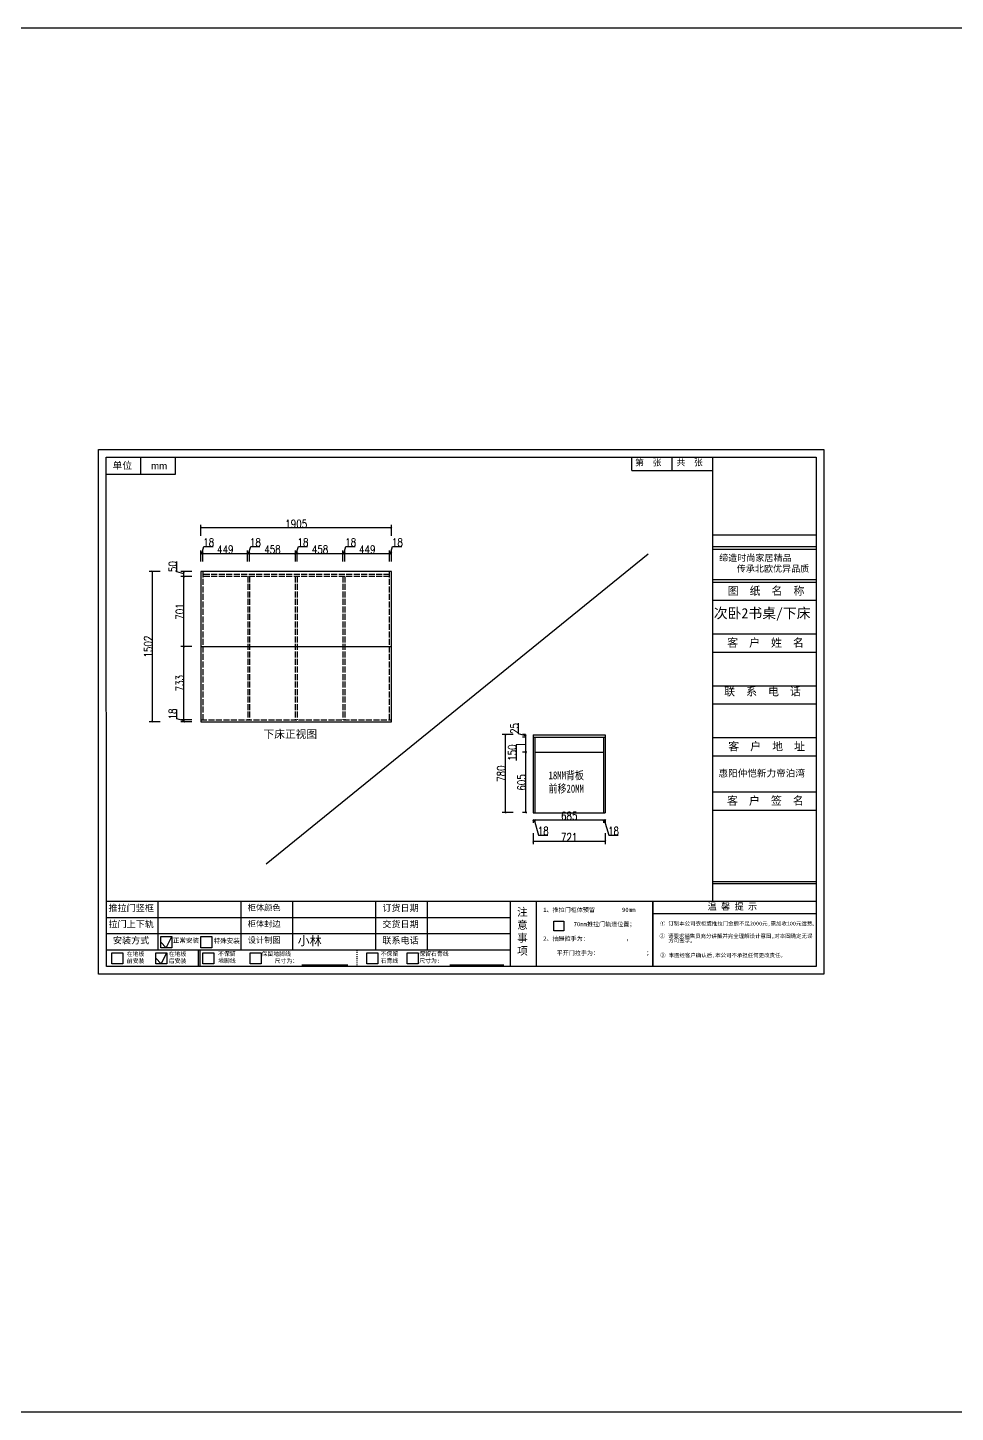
# Model space of a CAD drawing. Header units: millimetres. Extents: x 3255186 to 3429179, y -984851 to -941485.
# Drawn here: x 3407422 to 3416699, y -984851 to -971010 of the extents above; entities that cross this region are included whole.
import ezdxf

# ---------------------------------------------------------------- set-up
doc = ezdxf.new("R2010")
doc.units = ezdxf.units.MM
doc.header["$PDMODE"] = 35
doc.linetypes.add('ACAD_ISO02W100', pattern=[15, 12, -3])
doc.linetypes.add('ACAD_ISO03W100', pattern=[30, 12, -18])
doc.layers.add('块', color=7, linetype='Continuous', lineweight=30)
doc.styles.add('CHINESE', font='', dxfattribs={"width": 0.8})
doc.styles.add('DIM_FONT', font='SIMPLEX.shx', dxfattribs={"width": 0.8})
doc.styles.add('ROMANS', font='romans')
doc.styles.get("Standard").update_dxf_attribs({"font": 'acaderef.shx', "bigfont": 'bigfont.shx'})
doc.styles.add('新宋体', font='', dxfattribs={"height": 80})
doc.styles.add('标注用字体', font='', dxfattribs={"height": 70})
doc.styles.get('CHINESE').set_extended_font_data('PMingLiU')
doc.styles.get('新宋体').set_extended_font_data('NSimSun')
doc.styles.get('标注用字体').set_extended_font_data('FangSong_GB2312')
doc.dimstyles.new('ISO-25', dxfattribs={"dimtxt": 80, "dimasz": 20, "dimexe": 30, "dimexo": 80, "dimtad": 1, "dimdec": 0, "dimtxsty": 'DIM_FONT', "dimblk": 'ARCHTICK', "dimcen": 2.5, "dimadec": 0, "dimazin": 0, "dimtfac": 1, "dimtdec": 0, "dimtmove": 1, "dimatfit": 3, "dimfxl": 80, "dimfxlon": 1, "dimarcsym": 0})
doc.dimstyles.get("Standard").update_dxf_attribs({"dimscale": 100, "dimtxt": 3, "dimasz": 2, "dimexe": 1, "dimexo": 0, "dimgap": 1, "dimtad": 1, "dimdec": 0, "dimdsep": 46, "dimtxsty": 'CHINESE', "dimblk1": 'OBLIQUE', "dimblk2": 'OBLIQUE', "dimsah": 1, "dimcen": 0, "dimdle": 1, "dimclrd": 256, "dimclre": 256, "dimclrt": 256, "dimadec": 0, "dimazin": 0, "dimtfac": 1, "dimtdec": 0, "dimtix": 1, "dimtmove": 2, "dimatfit": 3, "dimldrblk": 'OBLIQUE', "dimfxl": 1, "dimtolj": 1, "dimtzin": 0, "dimarcsym": 0})

# ---------------------------------------------------------------- blocks, each defined once
blk = doc.blocks.new('_ArchTick')
at = {"color": 0, "linetype": 'ByBlock', "const_width": 0.15}
blk.add_lwpolyline([(-0.5, -0.5), (0.5, 0.5)], dxfattribs=at)
blk = doc.blocks.new('*D891')
at = {"color": 0, "lineweight": -2, "ltscale": 5}
for p, q in [((3408913, -977918), (3408913, -977825)), ((3408984, -977939), (3408913, -977918)), ((3409064, -977930), (3408954, -977930)), ((3409064, -977948), (3408954, -977948)), ((3408984, -977948), (3408984, -977930))]:
    blk.add_line(p, q, dxfattribs=at)
at = {"layer": 'Defpoints', "color": 0, "ltscale": 5}
for p in [(3408984, -977930), (3409381, -977930), (3409381, -977948)]:
    blk.add_point(p, dxfattribs=at)
at = {"color": 0, "lineweight": -2, "ltscale": 5, "xscale": 20, "yscale": 20, "zscale": 20}
for p, rotation in [((3408984, -977930), 90), ((3408984, -977948), 270)]:
    blk.add_blockref('_ArchTick', p, dxfattribs=dict(at, rotation=rotation))
at = {"color": 0, "ltscale": 5, "insert": (3408872, -977871), "char_height": 80, "attachment_point": 5, "rotation": 90, "style": 'DIM_FONT'}
blk.add_mtext('18', dxfattribs=at)
blk = doc.blocks.new('*D892')
at = {"color": 0, "lineweight": -2, "ltscale": 5}
for p, q in [((3409064, -977197), (3408954, -977197)), ((3408984, -977930), (3408984, -977197)), ((3409064, -977930), (3408954, -977930))]:
    blk.add_line(p, q, dxfattribs=at)
at = {"layer": 'Defpoints', "color": 0, "ltscale": 5}
for p in [(3408984, -977197), (3409173, -977197), (3409381, -977930)]:
    blk.add_point(p, dxfattribs=at)
at = {"color": 0, "lineweight": -2, "ltscale": 5, "xscale": 20, "yscale": 20, "zscale": 20}
for p, rotation in [((3408984, -977197), 90), ((3408984, -977930), 270)]:
    blk.add_blockref('_ArchTick', p, dxfattribs=dict(at, rotation=rotation))
at = {"color": 0, "ltscale": 5, "insert": (3408943, -977563), "char_height": 80, "attachment_point": 5, "rotation": 90, "style": 'DIM_FONT'}
blk.add_mtext('733', dxfattribs=at)
blk = doc.blocks.new('*D893')
at = {"color": 0, "lineweight": -2, "ltscale": 5}
for p, q in [((3409064, -976496), (3408954, -976496)), ((3408984, -977197), (3408984, -976496)), ((3409064, -977197), (3408954, -977197))]:
    blk.add_line(p, q, dxfattribs=at)
at = {"layer": 'Defpoints', "color": 0, "ltscale": 5}
for p in [(3408984, -976496), (3409173, -976496), (3409173, -977197)]:
    blk.add_point(p, dxfattribs=at)
at = {"color": 0, "lineweight": -2, "ltscale": 5, "xscale": 20, "yscale": 20, "zscale": 20}
for p, rotation in [((3408984, -976496), 90), ((3408984, -977197), 270)]:
    blk.add_blockref('_ArchTick', p, dxfattribs=dict(at, rotation=rotation))
at = {"color": 0, "ltscale": 5, "insert": (3408943, -976846), "char_height": 80, "attachment_point": 5, "rotation": 90, "style": 'DIM_FONT'}
blk.add_mtext('701', dxfattribs=at)
blk = doc.blocks.new('*D894')
at = {"color": 0, "lineweight": -2, "ltscale": 5}
for p, q in [((3408913, -976450), (3408913, -976345)), ((3408984, -976471), (3408913, -976450)), ((3409064, -976446), (3408954, -976446)), ((3408984, -976496), (3408984, -976446)), ((3409064, -976496), (3408954, -976496))]:
    blk.add_line(p, q, dxfattribs=at)
at = {"layer": 'Defpoints', "color": 0, "ltscale": 5}
for p in [(3408984, -976446), (3409173, -976446), (3409173, -976496)]:
    blk.add_point(p, dxfattribs=at)
at = {"color": 0, "lineweight": -2, "ltscale": 5, "xscale": 20, "yscale": 20, "zscale": 20}
for p, rotation in [((3408984, -976446), 90), ((3408984, -976496), 270)]:
    blk.add_blockref('_ArchTick', p, dxfattribs=dict(at, rotation=rotation))
at = {"color": 0, "ltscale": 5, "insert": (3408872, -976397), "char_height": 80, "attachment_point": 5, "rotation": 90, "style": 'DIM_FONT'}
blk.add_mtext('50', dxfattribs=at)
blk = doc.blocks.new('*D895')
at = {"color": 0, "lineweight": -2, "ltscale": 5}
for p, q in [((3408747, -976446), (3408637, -976446)), ((3408667, -976446), (3408667, -977948)), ((3408747, -977948), (3408637, -977948))]:
    blk.add_line(p, q, dxfattribs=at)
at = {"layer": 'Defpoints', "color": 0, "ltscale": 5}
for p in [(3409155, -976446), (3408667, -977948), (3409155, -977948)]:
    blk.add_point(p, dxfattribs=at)
at = {"color": 0, "lineweight": -2, "ltscale": 5, "xscale": 20, "yscale": 20, "zscale": 20}
for p, rotation in [((3408667, -976446), 90), ((3408667, -977948), 270)]:
    blk.add_blockref('_ArchTick', p, dxfattribs=dict(at, rotation=rotation))
at = {"color": 0, "ltscale": 5, "insert": (3408627, -977197), "char_height": 80, "attachment_point": 5, "rotation": 90, "style": 'DIM_FONT'}
blk.add_mtext('1502', dxfattribs=at)
blk = doc.blocks.new('*D896')
at = {"color": 0, "lineweight": -2, "ltscale": 5}
for p, q in [((3409164, -976266), (3409185, -976195)), ((3409185, -976195), (3409278, -976195)), ((3409155, -976346), (3409155, -976236)), ((3409155, -976266), (3409173, -976266)), ((3409173, -976346), (3409173, -976236))]:
    blk.add_line(p, q, dxfattribs=at)
at = {"layer": 'Defpoints', "color": 0, "ltscale": 5}
for p in [(3409173, -976266), (3409155, -976577), (3409173, -976577)]:
    blk.add_point(p, dxfattribs=at)
at = {"color": 0, "lineweight": -2, "ltscale": 5, "xscale": 20, "yscale": 20, "zscale": 20, "rotation": 180}
blk.add_blockref('_ArchTick', (3409155, -976266), dxfattribs=at)
at = {"color": 0, "lineweight": -2, "ltscale": 5, "xscale": 20, "yscale": 20, "zscale": 20}
blk.add_blockref('_ArchTick', (3409173, -976266), dxfattribs=at)
at = {"color": 0, "ltscale": 5, "insert": (3409232, -976155), "char_height": 80, "attachment_point": 5, "style": 'DIM_FONT'}
blk.add_mtext('18', dxfattribs=at)
blk = doc.blocks.new('*D897')
at = {"color": 0, "lineweight": -2, "ltscale": 5}
for p, q in [((3409173, -976346), (3409173, -976236)), ((3409173, -976266), (3409622, -976266)), ((3409622, -976346), (3409622, -976236))]:
    blk.add_line(p, q, dxfattribs=at)
at = {"layer": 'Defpoints', "color": 0, "ltscale": 5}
for p in [(3409622, -976266), (3409173, -976577), (3409622, -976496)]:
    blk.add_point(p, dxfattribs=at)
at = {"color": 0, "lineweight": -2, "ltscale": 5, "xscale": 20, "yscale": 20, "zscale": 20, "rotation": 180}
blk.add_blockref('_ArchTick', (3409173, -976266), dxfattribs=at)
at = {"color": 0, "lineweight": -2, "ltscale": 5, "xscale": 20, "yscale": 20, "zscale": 20}
blk.add_blockref('_ArchTick', (3409622, -976266), dxfattribs=at)
at = {"color": 0, "ltscale": 5, "insert": (3409398, -976226), "char_height": 80, "attachment_point": 5, "style": 'DIM_FONT'}
blk.add_mtext('449', dxfattribs=at)
blk = doc.blocks.new('*D898')
at = {"color": 0, "lineweight": -2, "ltscale": 5}
for p, q in [((3409631, -976266), (3409653, -976195)), ((3409653, -976195), (3409745, -976195)), ((3409622, -976346), (3409622, -976236)), ((3409622, -976266), (3409640, -976266)), ((3409640, -976346), (3409640, -976236))]:
    blk.add_line(p, q, dxfattribs=at)
at = {"layer": 'Defpoints', "color": 0, "ltscale": 5}
for p in [(3409640, -976266), (3409622, -976496), (3409640, -976496)]:
    blk.add_point(p, dxfattribs=at)
at = {"color": 0, "lineweight": -2, "ltscale": 5, "xscale": 20, "yscale": 20, "zscale": 20, "rotation": 180}
blk.add_blockref('_ArchTick', (3409622, -976266), dxfattribs=at)
at = {"color": 0, "lineweight": -2, "ltscale": 5, "xscale": 20, "yscale": 20, "zscale": 20}
blk.add_blockref('_ArchTick', (3409640, -976266), dxfattribs=at)
at = {"color": 0, "ltscale": 5, "insert": (3409699, -976155), "char_height": 80, "attachment_point": 5, "style": 'DIM_FONT'}
blk.add_mtext('18', dxfattribs=at)
blk = doc.blocks.new('*D899')
at = {"color": 0, "lineweight": -2, "ltscale": 5}
for p, q in [((3409640, -976346), (3409640, -976236)), ((3409640, -976266), (3410099, -976266)), ((3410099, -976346), (3410099, -976236))]:
    blk.add_line(p, q, dxfattribs=at)
at = {"layer": 'Defpoints', "color": 0, "ltscale": 5}
for p in [(3410099, -976266), (3409640, -976496), (3410099, -976496)]:
    blk.add_point(p, dxfattribs=at)
at = {"color": 0, "lineweight": -2, "ltscale": 5, "xscale": 20, "yscale": 20, "zscale": 20, "rotation": 180}
blk.add_blockref('_ArchTick', (3409640, -976266), dxfattribs=at)
at = {"color": 0, "lineweight": -2, "ltscale": 5, "xscale": 20, "yscale": 20, "zscale": 20}
blk.add_blockref('_ArchTick', (3410099, -976266), dxfattribs=at)
at = {"color": 0, "ltscale": 5, "insert": (3409870, -976226), "char_height": 80, "attachment_point": 5, "style": 'DIM_FONT'}
blk.add_mtext('458', dxfattribs=at)
blk = doc.blocks.new('*D900')
at = {"color": 0, "lineweight": -2, "ltscale": 5}
for p, q in [((3410108, -976266), (3410129, -976195)), ((3410129, -976195), (3410222, -976195)), ((3410099, -976346), (3410099, -976236)), ((3410099, -976266), (3410117, -976266)), ((3410117, -976346), (3410117, -976236))]:
    blk.add_line(p, q, dxfattribs=at)
at = {"layer": 'Defpoints', "color": 0, "ltscale": 5}
for p in [(3410117, -976266), (3410099, -976496), (3410117, -976496)]:
    blk.add_point(p, dxfattribs=at)
at = {"color": 0, "lineweight": -2, "ltscale": 5, "xscale": 20, "yscale": 20, "zscale": 20, "rotation": 180}
blk.add_blockref('_ArchTick', (3410099, -976266), dxfattribs=at)
at = {"color": 0, "lineweight": -2, "ltscale": 5, "xscale": 20, "yscale": 20, "zscale": 20}
blk.add_blockref('_ArchTick', (3410117, -976266), dxfattribs=at)
at = {"color": 0, "ltscale": 5, "insert": (3410175, -976155), "char_height": 80, "attachment_point": 5, "style": 'DIM_FONT'}
blk.add_mtext('18', dxfattribs=at)
blk = doc.blocks.new('*D901')
at = {"color": 0, "lineweight": -2, "ltscale": 5}
for p, q in [((3410117, -976346), (3410117, -976236)), ((3410117, -976266), (3410575, -976266)), ((3410575, -976346), (3410575, -976236))]:
    blk.add_line(p, q, dxfattribs=at)
at = {"layer": 'Defpoints', "color": 0, "ltscale": 5}
for p in [(3410575, -976266), (3410117, -976496), (3410575, -976496)]:
    blk.add_point(p, dxfattribs=at)
at = {"color": 0, "lineweight": -2, "ltscale": 5, "xscale": 20, "yscale": 20, "zscale": 20, "rotation": 180}
blk.add_blockref('_ArchTick', (3410117, -976266), dxfattribs=at)
at = {"color": 0, "lineweight": -2, "ltscale": 5, "xscale": 20, "yscale": 20, "zscale": 20}
blk.add_blockref('_ArchTick', (3410575, -976266), dxfattribs=at)
at = {"color": 0, "ltscale": 5, "insert": (3410346, -976226), "char_height": 80, "attachment_point": 5, "style": 'DIM_FONT'}
blk.add_mtext('458', dxfattribs=at)
blk = doc.blocks.new('*D902')
at = {"color": 0, "lineweight": -2, "ltscale": 5}
for p, q in [((3410584, -976266), (3410605, -976195)), ((3410605, -976195), (3410698, -976195)), ((3410575, -976346), (3410575, -976236)), ((3410575, -976266), (3410593, -976266)), ((3410593, -976346), (3410593, -976236))]:
    blk.add_line(p, q, dxfattribs=at)
at = {"layer": 'Defpoints', "color": 0, "ltscale": 5}
for p in [(3410593, -976266), (3410575, -976496), (3410593, -976496)]:
    blk.add_point(p, dxfattribs=at)
at = {"color": 0, "lineweight": -2, "ltscale": 5, "xscale": 20, "yscale": 20, "zscale": 20, "rotation": 180}
blk.add_blockref('_ArchTick', (3410575, -976266), dxfattribs=at)
at = {"color": 0, "lineweight": -2, "ltscale": 5, "xscale": 20, "yscale": 20, "zscale": 20}
blk.add_blockref('_ArchTick', (3410593, -976266), dxfattribs=at)
at = {"color": 0, "ltscale": 5, "insert": (3410652, -976155), "char_height": 80, "attachment_point": 5, "style": 'DIM_FONT'}
blk.add_mtext('18', dxfattribs=at)
blk = doc.blocks.new('*D903')
at = {"color": 0, "lineweight": -2, "ltscale": 5}
for p, q in [((3410593, -976346), (3410593, -976236)), ((3410593, -976266), (3411042, -976266)), ((3411042, -976346), (3411042, -976236))]:
    blk.add_line(p, q, dxfattribs=at)
at = {"layer": 'Defpoints', "color": 0, "ltscale": 5}
for p in [(3411042, -976266), (3410593, -976496), (3411042, -976496)]:
    blk.add_point(p, dxfattribs=at)
at = {"color": 0, "lineweight": -2, "ltscale": 5, "xscale": 20, "yscale": 20, "zscale": 20, "rotation": 180}
blk.add_blockref('_ArchTick', (3410593, -976266), dxfattribs=at)
at = {"color": 0, "lineweight": -2, "ltscale": 5, "xscale": 20, "yscale": 20, "zscale": 20}
blk.add_blockref('_ArchTick', (3411042, -976266), dxfattribs=at)
at = {"color": 0, "ltscale": 5, "insert": (3410818, -976226), "char_height": 80, "attachment_point": 5, "style": 'DIM_FONT'}
blk.add_mtext('449', dxfattribs=at)
blk = doc.blocks.new('*D904')
at = {"color": 0, "lineweight": -2, "ltscale": 5}
for p, q in [((3411051, -976266), (3411072, -976195)), ((3411072, -976195), (3411165, -976195)), ((3411042, -976346), (3411042, -976236)), ((3411042, -976266), (3411060, -976266)), ((3411060, -976346), (3411060, -976236))]:
    blk.add_line(p, q, dxfattribs=at)
at = {"layer": 'Defpoints', "color": 0, "ltscale": 5}
for p in [(3411060, -976266), (3411060, -976446), (3411042, -976496)]:
    blk.add_point(p, dxfattribs=at)
at = {"color": 0, "lineweight": -2, "ltscale": 5, "xscale": 20, "yscale": 20, "zscale": 20, "rotation": 180}
blk.add_blockref('_ArchTick', (3411042, -976266), dxfattribs=at)
at = {"color": 0, "lineweight": -2, "ltscale": 5, "xscale": 20, "yscale": 20, "zscale": 20}
blk.add_blockref('_ArchTick', (3411060, -976266), dxfattribs=at)
at = {"color": 0, "ltscale": 5, "insert": (3411119, -976155), "char_height": 80, "attachment_point": 5, "style": 'DIM_FONT'}
blk.add_mtext('18', dxfattribs=at)
blk = doc.blocks.new('*D905')
at = {"color": 0, "lineweight": -2, "ltscale": 5}
for p, q in [((3409155, -976090), (3409155, -975980)), ((3411060, -976010), (3409155, -976010)), ((3411060, -976090), (3411060, -975980))]:
    blk.add_line(p, q, dxfattribs=at)
at = {"layer": 'Defpoints', "color": 0, "ltscale": 5}
for p in [(3409155, -976010), (3409155, -976446), (3411060, -976446)]:
    blk.add_point(p, dxfattribs=at)
at = {"color": 0, "lineweight": -2, "ltscale": 5, "xscale": 20, "yscale": 20, "zscale": 20, "rotation": 180}
blk.add_blockref('_ArchTick', (3409155, -976010), dxfattribs=at)
at = {"color": 0, "lineweight": -2, "ltscale": 5, "xscale": 20, "yscale": 20, "zscale": 20}
blk.add_blockref('_ArchTick', (3411060, -976010), dxfattribs=at)
at = {"color": 0, "ltscale": 5, "insert": (3410108, -975970), "char_height": 80, "attachment_point": 5, "style": 'DIM_FONT'}
blk.add_mtext('1905', dxfattribs=at)
blk = doc.blocks.new('*D952')
at = {"color": 0, "lineweight": -2, "ltscale": 5}
for p, q in [((3412330, -978069), (3412330, -977964)), ((3412401, -978090), (3412330, -978069)), ((3412401, -978077), (3412371, -978077)), ((3412401, -978102), (3412371, -978102)), ((3412401, -978077), (3412401, -978102))]:
    blk.add_line(p, q, dxfattribs=at)
at = {"layer": 'Defpoints', "color": 0, "ltscale": 5}
for p in [(3412401, -978102), (3412477, -978077), (3412477, -978102)]:
    blk.add_point(p, dxfattribs=at)
at = {"color": 0, "lineweight": -2, "ltscale": 5, "xscale": 20, "yscale": 20, "zscale": 20}
for p, rotation in [((3412401, -978077), 90), ((3412401, -978102), 270)]:
    blk.add_blockref('_ArchTick', p, dxfattribs=dict(at, rotation=rotation))
at = {"color": 0, "ltscale": 5, "insert": (3412290, -978016), "char_height": 80, "attachment_point": 5, "rotation": 90, "style": 'DIM_FONT'}
blk.add_mtext('25', dxfattribs=at)
blk = doc.blocks.new('*D953')
at = {"color": 0, "lineweight": -2, "ltscale": 5}
for p, q in [((3412401, -978102), (3412371, -978102)), ((3412401, -978102), (3412401, -978252)), ((3412401, -978177), (3412309, -978180)), ((3412309, -978180), (3412309, -978334)), ((3412415, -978252), (3412371, -978252))]:
    blk.add_line(p, q, dxfattribs=at)
at = {"layer": 'Defpoints', "color": 0, "ltscale": 5}
for p in [(3412477, -978102), (3412401, -978252), (3412495, -978252)]:
    blk.add_point(p, dxfattribs=at)
at = {"color": 0, "lineweight": -2, "ltscale": 5, "xscale": 20, "yscale": 20, "zscale": 20}
for p, rotation in [((3412401, -978102), 90), ((3412401, -978252), 270)]:
    blk.add_blockref('_ArchTick', p, dxfattribs=dict(at, rotation=rotation))
at = {"color": 0, "ltscale": 5, "insert": (3412268, -978257), "char_height": 80, "attachment_point": 5, "rotation": 90, "style": 'DIM_FONT'}
blk.add_mtext('150', dxfattribs=at)
blk = doc.blocks.new('*D954')
at = {"color": 0, "lineweight": -2, "ltscale": 5}
for p, q in [((3412415, -978252), (3412371, -978252)), ((3412401, -978252), (3412401, -978857)), ((3412415, -978857), (3412371, -978857))]:
    blk.add_line(p, q, dxfattribs=at)
at = {"layer": 'Defpoints', "color": 0, "ltscale": 5}
for p in [(3412495, -978252), (3412401, -978857), (3412495, -978857)]:
    blk.add_point(p, dxfattribs=at)
at = {"color": 0, "lineweight": -2, "ltscale": 5, "xscale": 20, "yscale": 20, "zscale": 20}
for p, rotation in [((3412401, -978252), 90), ((3412401, -978857), 270)]:
    blk.add_blockref('_ArchTick', p, dxfattribs=dict(at, rotation=rotation))
at = {"color": 0, "ltscale": 5, "insert": (3412361, -978555), "char_height": 80, "attachment_point": 5, "rotation": 90, "style": 'DIM_FONT'}
blk.add_mtext('605', dxfattribs=at)
blk = doc.blocks.new('*D955')
at = {"color": 0, "lineweight": -2, "ltscale": 5}
for p, q in [((3412477, -978930), (3412477, -978960)), ((3412477, -978930), (3412495, -978930)), ((3412486, -978930), (3412531, -979081)), ((3412495, -978930), (3412495, -978960)), ((3412531, -979081), (3412624, -979081))]:
    blk.add_line(p, q, dxfattribs=at)
at = {"layer": 'Defpoints', "color": 0, "ltscale": 5}
for p in [(3412477, -978857), (3412495, -978857), (3412495, -978930)]:
    blk.add_point(p, dxfattribs=at)
at = {"color": 0, "lineweight": -2, "ltscale": 5, "xscale": 20, "yscale": 20, "zscale": 20, "rotation": 180}
blk.add_blockref('_ArchTick', (3412477, -978930), dxfattribs=at)
at = {"color": 0, "lineweight": -2, "ltscale": 5, "xscale": 20, "yscale": 20, "zscale": 20}
blk.add_blockref('_ArchTick', (3412495, -978930), dxfattribs=at)
at = {"color": 0, "ltscale": 5, "insert": (3412578, -979040), "char_height": 80, "attachment_point": 5, "style": 'DIM_FONT'}
blk.add_mtext('18', dxfattribs=at)
blk = doc.blocks.new('*D956')
at = {"color": 0, "lineweight": -2, "ltscale": 5}
for p, q in [((3412495, -978930), (3412495, -978960)), ((3412495, -978930), (3413180, -978930)), ((3413180, -978930), (3413180, -978960))]:
    blk.add_line(p, q, dxfattribs=at)
at = {"layer": 'Defpoints', "color": 0, "ltscale": 5}
for p in [(3412495, -978857), (3413180, -978857), (3413180, -978930)]:
    blk.add_point(p, dxfattribs=at)
at = {"color": 0, "lineweight": -2, "ltscale": 5, "xscale": 20, "yscale": 20, "zscale": 20, "rotation": 180}
blk.add_blockref('_ArchTick', (3412495, -978930), dxfattribs=at)
at = {"color": 0, "lineweight": -2, "ltscale": 5, "xscale": 20, "yscale": 20, "zscale": 20}
blk.add_blockref('_ArchTick', (3413180, -978930), dxfattribs=at)
at = {"color": 0, "ltscale": 5, "insert": (3412838, -978889), "char_height": 80, "attachment_point": 5, "style": 'DIM_FONT'}
blk.add_mtext('685', dxfattribs=at)
blk = doc.blocks.new('*D957')
at = {"color": 0, "lineweight": -2, "ltscale": 5}
for p, q in [((3413180, -978930), (3413180, -978960)), ((3413180, -978930), (3413198, -978930)), ((3413189, -978930), (3413234, -979081)), ((3413198, -978930), (3413198, -978960)), ((3413234, -979081), (3413327, -979081))]:
    blk.add_line(p, q, dxfattribs=at)
at = {"layer": 'Defpoints', "color": 0, "ltscale": 5}
for p in [(3413180, -978857), (3413198, -978857), (3413198, -978930)]:
    blk.add_point(p, dxfattribs=at)
at = {"color": 0, "lineweight": -2, "ltscale": 5, "xscale": 20, "yscale": 20, "zscale": 20, "rotation": 180}
blk.add_blockref('_ArchTick', (3413180, -978930), dxfattribs=at)
at = {"color": 0, "lineweight": -2, "ltscale": 5, "xscale": 20, "yscale": 20, "zscale": 20}
blk.add_blockref('_ArchTick', (3413198, -978930), dxfattribs=at)
at = {"color": 0, "ltscale": 5, "insert": (3413281, -979040), "char_height": 80, "attachment_point": 5, "style": 'DIM_FONT'}
blk.add_mtext('18', dxfattribs=at)
blk = doc.blocks.new('*D958')
at = {"color": 0, "lineweight": -2, "ltscale": 5}
for p, q in [((3412477, -979062), (3412477, -979172)), ((3413198, -979062), (3413198, -979172)), ((3412477, -979142), (3413198, -979142))]:
    blk.add_line(p, q, dxfattribs=at)
at = {"layer": 'Defpoints', "color": 0, "ltscale": 5}
for p in [(3412477, -978857), (3413198, -978857), (3413198, -979142)]:
    blk.add_point(p, dxfattribs=at)
at = {"color": 0, "lineweight": -2, "ltscale": 5, "xscale": 20, "yscale": 20, "zscale": 20, "rotation": 180}
blk.add_blockref('_ArchTick', (3412477, -979142), dxfattribs=at)
at = {"color": 0, "lineweight": -2, "ltscale": 5, "xscale": 20, "yscale": 20, "zscale": 20}
blk.add_blockref('_ArchTick', (3413198, -979142), dxfattribs=at)
at = {"color": 0, "ltscale": 5, "insert": (3412838, -979102), "char_height": 80, "attachment_point": 5, "style": 'DIM_FONT'}
blk.add_mtext('721', dxfattribs=at)
blk = doc.blocks.new('*D959')
at = {"color": 0, "lineweight": -2, "ltscale": 5}
for p, q in [((3412277, -978077), (3412167, -978077)), ((3412197, -978077), (3412197, -978857)), ((3412277, -978857), (3412167, -978857))]:
    blk.add_line(p, q, dxfattribs=at)
at = {"layer": 'Defpoints', "color": 0, "ltscale": 5}
for p in [(3412477, -978077), (3412197, -978857), (3412477, -978857)]:
    blk.add_point(p, dxfattribs=at)
at = {"color": 0, "lineweight": -2, "ltscale": 5, "xscale": 20, "yscale": 20, "zscale": 20}
for p, rotation in [((3412197, -978077), 90), ((3412197, -978857), 270)]:
    blk.add_blockref('_ArchTick', p, dxfattribs=dict(at, rotation=rotation))
at = {"color": 0, "ltscale": 5, "insert": (3412157, -978467), "char_height": 80, "attachment_point": 5, "rotation": 90, "style": 'DIM_FONT'}
blk.add_mtext('780', dxfattribs=at)
blk = doc.blocks.new('M')
for p, q in [((7224, 24106), (7224, 32333)), ((7224, 32333), (18599, 32332)), ((7346, 24228), (7345, 32211)), ((7345, 32211), (18477, 32210)), ((7886, 31941), (7886, 32211)), ((8426, 32211), (8426, 31941)), ((15589, 32004), (15589, 32211)), ((16220, 32004), (16220, 32211)), ((16852, 32210), (16852, 25243)), ((18477, 32210), (18477, 24228)), ((18599, 32332), (18599, 24106)), ((8426, 31941), (7345, 31941)), ((15589, 32004), (16852, 32004)), ((16852, 30991), (18477, 30991)), ((16852, 30810), (18477, 30810)), ((16852, 30770), (18477, 30770)), ((16852, 30294), (18477, 30294)), ((16852, 30253), (18477, 30253)), ((16852, 29969), (18477, 29969)), ((16852, 29440), (18477, 29440)), ((16852, 29156), (18477, 29156)), ((16852, 28628), (18477, 28628)), ((16852, 28343), (18477, 28343)), ((16852, 27815), (18477, 27815)), ((16852, 27531), (18477, 27531)), ((16852, 26962), (18477, 26962)), ((16852, 26677), (18477, 26677)), ((16852, 25557), (18477, 25557)), ((16852, 25527), (18477, 25527)), ((18477, 25243), (7346, 25243)), ((8159, 24482), (8159, 25243)), ((9459, 24482), (9459, 25243)), ((10272, 24482), (10272, 25243)), ((11572, 24482), (11572, 25243)), ((12385, 24482), (12385, 25243)), ((13685, 24228), (13685, 25243)), ((14091, 24228), (14091, 25243)), ((15913, 25243), (15913, 24232)), ((15916, 25243), (15916, 24232)), ((13685, 24989), (7346, 24989)), ((18477, 25050), (15913, 25050)), ((13685, 24736), (7346, 24736)), ((13685, 24482), (7346, 24482)), ((8792, 24228), (8792, 24482)), ((8819, 24228), (8819, 24482)), ((18599, 24106), (7224, 24106)), ((18477, 24228), (7346, 24228)), ((10414, 24254), (11133, 24254)), ((12734, 24254), (13581, 24254))]:
    blk.add_line(p, q)
at = {"color": 0, "ltscale": 5}
for p, q in [((8199, 24608), (8286, 24520)), ((8286, 24520), (8372, 24696)), ((8121, 24354), (8207, 24266)), ((8207, 24266), (8294, 24442))]:
    blk.add_line(p, q, dxfattribs=at)
at = {"linetype": 'ACAD_ISO03W100'}
blk.add_line((11279, 24228), (11279, 24482), dxfattribs=at)
at = {"lineweight": 25}
for points in [[(7434, 24442), (7607, 24442), (7607, 24266), (7434, 24266)], [(8120, 24442), (8293, 24442), (8293, 24266), (8120, 24266)], [(8861, 24442), (9034, 24442), (9034, 24266), (8861, 24266)], [(9601, 24442), (9774, 24442), (9774, 24266), (9601, 24266)], [(11433, 24442), (11606, 24442), (11606, 24266), (11433, 24266)], [(12062, 24442), (12235, 24442), (12235, 24266), (12062, 24266)]]:
    blk.add_lwpolyline(points, close=True, dxfattribs=at)
at = {"layer": '块'}
blk.add_lwpolyline([(14364, 24939), (14524, 24939), (14524, 24783), (14364, 24783)], close=True, dxfattribs=at)
at = {"layer": '块', "lineweight": 25}
for points in [[(8199, 24696), (8372, 24696), (8372, 24520), (8199, 24520)], [(8828, 24696), (9001, 24696), (9001, 24520), (8828, 24520)]]:
    blk.add_lwpolyline(points, close=True, dxfattribs=at)
at = {"char_height": 109.1, "attachment_point": 5}
for s, insert in [('{\\fSimSun|b0|i0|c134|p54;单位}', (7596, 32074)), ('{\\fArial|b0|i0|c0|p32;mm}', (8174, 32074))]:
    blk.add_mtext(s, dxfattribs=dict(at, insert=insert))
at = {"attachment_point": 1}
for s, insert, char_height, width in [('{\\fSimSun|b0|i0|c134|p54;第  张}', (15641, 32177), 99.06, 2286.9), ('{\\fSimSun|b0|i0|c134|p54;共  张}', (16289, 32178), 99.06, 2286.9), ('{\\fSimSun|b0|i0|c134|p2;缔造时尚家居精品\\P    传承北欧优异品质}', (16957, 30683), 101.58, 1676.49), ('{\\fSimSun|b0|i0|c134|p54;推拉门竖框}', (7380, 25194), 101.58, 748), ('{\\fSimSun|b0|i0|c134|p54;订货日期}', (11676, 25194), 101.58, 567.91), ('{\\fSimSun|b0|i0|c134|p54;温 馨 提 示}', (16777, 25217), 101.58, 2345.16), ('{\\fSimHei|b0|i0|c134|p2;注意事项}', (13789, 25141), 121.9, 119.08), ('{\\fSimSun|b0|i0|c134|p54;拉门上下轨}', (7380, 24940), 101.58, 748), ('{\\fSimSun|b0|i0|c134|p54;交货日期}', (11676, 24940), 101.58, 567.91), ('{\\fSimSun|b0|i0|c134|p54;安装方式}', (7450, 24686), 101.58, 567.91), ('{\\fSimSun|b0|i0|c134|p54;正常安装}', (8390, 24672), 73.14, 538.56), ('{\\fSimSun|b0|i0|c134|p54;特殊安装}', (9029, 24665), 73.14, 538.56), ('{\\fSimSun|b0|i0|c134|p54;联系电话}', (11676, 24686), 101.58, 567.91), ('{\\fSimSun|b0|i0|c134|p54;在地板\\P前安装}', (7666, 24456), 65.83, 645.46), ('{\\fSimSun|b0|i0|c134|p54;在地板\\P后安装}', (8324, 24456), 65.83, 645.46), ('{\\fSimSun|b0|i0|c134|p54;不保留\\P地脚线}', (9098, 24460), 65.83, 645.46), ('{\\fSimSun|b0|i0|c134|p54;保留地脚线\\P    尺寸为：}', (9780, 24458), 65.83, 801.54), ('{\\fSimSun|b0|i0|c134|p54;不保留\\P\\fSimSun|b0|i0|c134|p2;石膏线}', (11648, 24460), 65.83, 645.46), ('{\\fSimSun|b0|i0|c134|p54;保留\\fSimSun|b0|i0|c134|p2;石膏线\\P尺寸为:}', (12254, 24460), 65.83, 645.46)]:
    blk.add_mtext(s, dxfattribs=dict(at, insert=insert, char_height=char_height, width=width))
for s, insert, char_height, width, style in [('图  纸  名  称', (17091, 30178), 126.2, 1414.86, '新宋体'), ('客  户  姓  名', (17083, 29365), 126.2, 1414.86, '新宋体'), ('联  系  电  话', (17036, 28600), 126.2, 1756.25, '新宋体'), ('客  户  地  址', (17100, 27740), 126.2, 1414.86, '新宋体'), ('客  户  签  名', (17081, 26887), 126.2, 1414.86, '新宋体'), ('柜体颜色  ', (9563, 25194), 92.1, 1815.91, '新宋体'), ('{\\fSimSun|b0|i0|c134|p2;1、推拉门柜体预留        90mm           \\P       \\P         70mm推拉门轨道位置；\\P\\P2、抽屉拉手为：\\L           \\l，\\P   \\P    平开门拉手为：\\L              \\l；\\P               }', (14197, 25149), 67.72, 4207.93, '标注用字体'), ('{\\fSimSun|b0|i0|c134|p54;柜体封边}', (9563, 24940), 92.1, 1815.91, '新宋体'), ('{\\fSimSun|b0|i0|c134|p54;设计制图}', (9563, 24686), 92.1, 1815.91, '新宋体')]:
    blk.add_mtext(s, dxfattribs=dict(at, insert=insert, char_height=char_height, width=width, style=style))
at = {"char_height": 101.55, "attachment_point": 1, "style": 'ROMANS'}
for s, insert in [('{\\fSimSun|b0|i0|c134|p2;\\H0.8x;     \\H0.75x;    ① 订制本公司衣柜或推拉门金额不足2000元,需加收100元运费。\\P        }', (15519, 24930)), ('{\\fSimSun|b0|i0|c134|p2;\\P\\H0.6x;        \u3000 ② 请要求销售员充分讲解并完全理解设计意图,对本图确定无误}', (15508, 24904)), ('{\\fSimSun|b0|i0|c134|p2;\\P\\H0.6x;\\P           方可签字。}', (15638, 24931)), ('{\\fSimSun|b0|i0|c134|p2;\\P\\H0.6x;           ③ 本图经客户确认后,本公司不承担任何更改责任。}', (15508, 24602))]:
    blk.add_mtext(s, dxfattribs=dict(at, insert=insert))

msp = doc.modelspace()

# ---------------------------------------------------------------- linework, layer by layer
at = {"ltscale": 5}
for p, q in [((3409806, -979369.3), (3413628.4, -976270.2)), ((3411060.2, -976445.9), (3409155.2, -976445.9)), ((3409155.2, -976445.9), (3409155.2, -977947.9)), ((3411060.2, -977947.9), (3411060.2, -976445.9)), ((3409155.2, -977196.9), (3411060.2, -977196.9)), ((3409155.2, -977947.9), (3411060.2, -977947.9)), ((3412477.1, -978077.5), (3413198.1, -978077.5)), ((3412477.1, -978077.5), (3412477.1, -978857.5)), ((3412477.1, -978102.5), (3413198.1, -978102.5)), ((3412495.1, -978102.5), (3412495.1, -978857.5)), ((3413180.1, -978102.5), (3413180.1, -978857.5)), ((3413198.1, -978077.5), (3413198.1, -978857.5)), ((3412495.1, -978252.5), (3413180.1, -978252.5)), ((3412477.1, -978857.5), (3413198.1, -978857.5))]:
    msp.add_line(p, q, dxfattribs=at)
at = {"color": 252, "linetype": 'ACAD_ISO02W100', "ltscale": 5}
for p, q in [((3409173.2, -976445.9), (3409173.2, -977929.9)), ((3411042.2, -976477.9), (3409173.2, -976477.9)), ((3411042.2, -977929.9), (3411042.2, -976445.9)), ((3411042.2, -976495.9), (3409173.2, -976495.9)), ((3409622.4, -976495.9), (3409622.4, -977929.9)), ((3409640.4, -976495.9), (3409640.4, -977929.9)), ((3410098.7, -976495.9), (3410098.7, -977929.9)), ((3410116.7, -976495.9), (3410116.7, -977929.9)), ((3410574.9, -976495.9), (3410574.9, -977929.9)), ((3410592.9, -976495.9), (3410592.9, -977929.9)), ((3409155.2, -977929.9), (3411060.2, -977929.9))]:
    msp.add_line(p, q, dxfattribs=at)
at = {"color": 6, "ltscale": 5}
msp.add_lwpolyline([(3255185.8, -971010.2), (3429012.1, -971010.2), (3429012.1, -984851.3), (3255185.8, -984851.3)], close=True, dxfattribs=at)

# ---------------------------------------------------------------- block references
at = {"xscale": 0.6376469298265874, "yscale": 0.6376469299721066, "zscale": 0.63764692992}
msp.add_blockref('M', (3403524.5, -995842.4), dxfattribs=at)

# ---------------------------------------------------------------- texts
at = {"lineweight": 13, "insert": (3414284.5, -976812.2), "char_height": 101.33, "width": 2056.088, "attachment_point": 1, "style": '新宋体'}
msp.add_mtext('次卧2书桌/下床', dxfattribs=at)
at = {"attachment_point": 1}
for s, insert, char_height, width in [('{\\fSimSun|b0|i0|c134|p2;下床正视图}', (3409781.1, -978032.2), 78.541, 1093.933), ('{\\fSimSun|b0|i0|c134|p2;惠阳仲恺新力帝泊湾}', (3414330.8, -978428.6), 68.67, 1463.348), ('{\\fSimSun|b0|i0|c134|p2;小林}', (3410122.3, -980095.2), 87.554, 1219.457)]:
    msp.add_mtext(s, dxfattribs=dict(at, insert=insert, char_height=char_height, width=width))
at = {"insert": (3412631.5, -978443.5), "char_height": 80, "width": 1175.852, "attachment_point": 1, "style": 'DIM_FONT'}
msp.add_mtext('{\\fSimSun|b0|i0|c134|p2;18MM背板\\P前移20MM}', dxfattribs=at)

# ---------------------------------------------------------------- dimensions: what is measured, and where the dimension line sits
at = {"ltscale": 5}
for base, p1, p2, picture, middle in [((3409155.2, -976010.2), (3411060.2, -976445.9), (3409155.2, -976445.9), '*D905', (3410107.7, -975969.6)), ((3413180.1, -978930.1), (3412495.1, -978857.5), (3413180.1, -978857.5), '*D956', (3412837.6, -978889.5)), ((3412495.1, -978930.1), (3412477.1, -978857.5), (3412495.1, -978857.5), '*D955', (3412532, -979040.4)), ((3413198.1, -979142.3), (3412477.1, -978857.5), (3413198.1, -978857.5), '*D958', (3412837.6, -979101.7)), ((3413198.1, -978930.1), (3413180.1, -978857.5), (3413198.1, -978857.5), '*D957', (3413235, -979040.4))]:
    dim = msp.add_linear_dim(base=base, p1=p1, p2=p2, dimstyle='ISO-25', dxfattribs=at)
    dim.commit()
    dim.dimension.update_dxf_attribs({"geometry": picture, "text_midpoint": middle})
for base, p1, p2, picture, middle in [((3409173.2, -976266.2), (3409155.2, -976577.4), (3409173.2, -976577.4), '*D896', (3409186.1, -976154.7)), ((3409622.4, -976266.2), (3409173.2, -976577.4), (3409622.4, -976495.9), '*D897', (3409397.8, -976225.6)), ((3409640.4, -976266.2), (3409622.4, -976495.9), (3409640.4, -976495.9), '*D898', (3409653.3, -976154.7)), ((3410098.7, -976266.2), (3409640.4, -976495.9), (3410098.7, -976495.9), '*D899', (3409869.6, -976225.6)), ((3410116.7, -976266.2), (3410098.7, -976495.9), (3410116.7, -976495.9), '*D900', (3410129.6, -976154.7)), ((3410574.9, -976266.2), (3410116.7, -976495.9), (3410574.9, -976495.9), '*D901', (3410345.8, -976225.6)), ((3410592.9, -976266.2), (3410574.9, -976495.9), (3410592.9, -976495.9), '*D902', (3410605.8, -976154.7)), ((3411042.2, -976266.2), (3410592.9, -976495.9), (3411042.2, -976495.9), '*D903', (3410817.6, -976225.6)), ((3411060.2, -976266.2), (3411042.2, -976495.9), (3411060.2, -976445.9), '*D904', (3411073.1, -976154.7))]:
    dim = msp.add_linear_dim(base=base, p1=p1, p2=p2, dimstyle='Standard', override={"dimscale": 1, "dimtxt": 80, "dimasz": 20, "dimexe": 30, "dimexo": 80, "dimgap": 0.625, "dimdsep": 44, "dimtxsty": 'DIM_FONT', "dimblk": 'ArchTick', "dimsah": 0, "dimcen": 2.5, "dimdle": 0, "dimclrd": 0, "dimclre": 0, "dimclrt": 0, "dimtix": 0, "dimtmove": 1, "dimfxl": 80, "dimfxlon": 1, "dimtolj": 0, "dimtzin": 8}, dxfattribs=at)
    dim.commit()
    dim.dimension.update_dxf_attribs({"geometry": picture, "text_midpoint": middle})
for base, p1, p2, picture, middle in [((3408983.8, -976445.9), (3409173.2, -976495.9), (3409173.2, -976445.9), '*D894', (3408872.3, -976449)), ((3408667.4, -977947.9), (3409155.2, -976445.9), (3409155.2, -977947.9), '*D895', (3408626.8, -977196.9)), ((3408983.8, -976495.9), (3409173.2, -977196.9), (3409173.2, -976495.9), '*D893', (3408943.2, -976846.4)), ((3408983.8, -977196.9), (3409381, -977929.9), (3409173.2, -977196.9), '*D892', (3408943.2, -977563.4)), ((3408983.8, -977929.9), (3409381, -977947.9), (3409381, -977929.9), '*D891', (3408872.3, -977917))]:
    dim = msp.add_linear_dim(base=base, p1=p1, p2=p2, angle=90, dimstyle='Standard', override={"dimscale": 1, "dimtxt": 80, "dimasz": 20, "dimexe": 30, "dimexo": 80, "dimgap": 0.625, "dimdsep": 44, "dimtxsty": 'DIM_FONT', "dimblk": 'ArchTick', "dimsah": 0, "dimcen": 2.5, "dimdle": 0, "dimclrd": 0, "dimclre": 0, "dimclrt": 0, "dimtix": 0, "dimtmove": 1, "dimfxl": 80, "dimfxlon": 1, "dimtolj": 0, "dimtzin": 8}, dxfattribs=at)
    dim.commit()
    dim.dimension.update_dxf_attribs({"geometry": picture, "text_midpoint": middle})
for base, p1, p2, picture, middle in [((3412401.2, -978102.5), (3412477.1, -978077.5), (3412477.1, -978102.5), '*D952', (3412289.7, -978068)), ((3412197.4, -978857.5), (3412477.1, -978077.5), (3412477.1, -978857.5), '*D959', (3412156.8, -978467.5)), ((3412401.2, -978857.5), (3412495.1, -978252.5), (3412495.1, -978857.5), '*D954', (3412360.6, -978555))]:
    dim = msp.add_linear_dim(base=base, p1=p1, p2=p2, angle=90, dimstyle='ISO-25', dxfattribs=at)
    dim.commit()
    dim.dimension.update_dxf_attribs({"geometry": picture, "text_midpoint": middle})
dim = msp.add_linear_dim(base=(3412401.2, -978252.5), p1=(3412477.1, -978102.5), p2=(3412495.1, -978252.5), angle=90, dimstyle='ISO-25', dxfattribs=at)
dim.commit()
dim.dimension.update_dxf_attribs({"geometry": '*D953', "text_midpoint": (3412308.5, -978180.8), "dimtype": 160})

doc.saveas('drawing.dxf')
